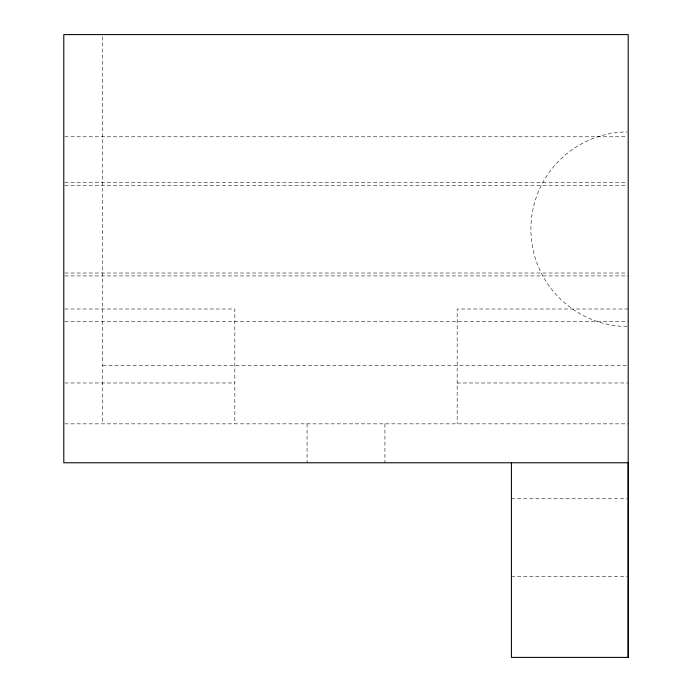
<?xml version="1.0" encoding="UTF-8"?>
<svg xmlns="http://www.w3.org/2000/svg" width="692" height="692" viewBox="0 0 692 692"><rect width="100%" height="100%" fill="white"/><g stroke="black" fill="none" stroke-linecap="round" stroke-linejoin="round"><path stroke-width="0.52" stroke-dasharray="3.46 2.59" d="M64.875 136.782L627.116 136.782M64.875 182.515L627.116 182.515M64.875 185.439L627.116 185.439M64.875 273.02L627.116 273.02M64.875 275.935L628.198 275.935M64.866 308.987L234.83 308.987L234.83 423.85M628.198 308.987L457.161 308.987L457.161 423.85M64.875 321.676L628.198 321.676M102.719 365.462L627.125 365.462M64.866 382.979L234.83 382.979M457.161 382.979L628.198 382.979M64.866 423.85L628.206 423.85M511.423 498.776L627.116 498.776M511.423 576.626L627.116 576.626M384.925 423.85L384.925 462.775M307.066 423.85L307.066 462.775M102.719 36.754L102.719 423.85M627.151 326.529A97.312 97.312 0 0 1 530.894 229.225A97.312 97.312 0 0 1 627.151 131.921"/><path stroke-width="1.04" d="M628.198 657.4L628.198 34.6L63.794 34.6L63.794 462.775L628.206 462.775L628.198 657.4L511.423 657.4L511.423 462.939"/></g></svg>
